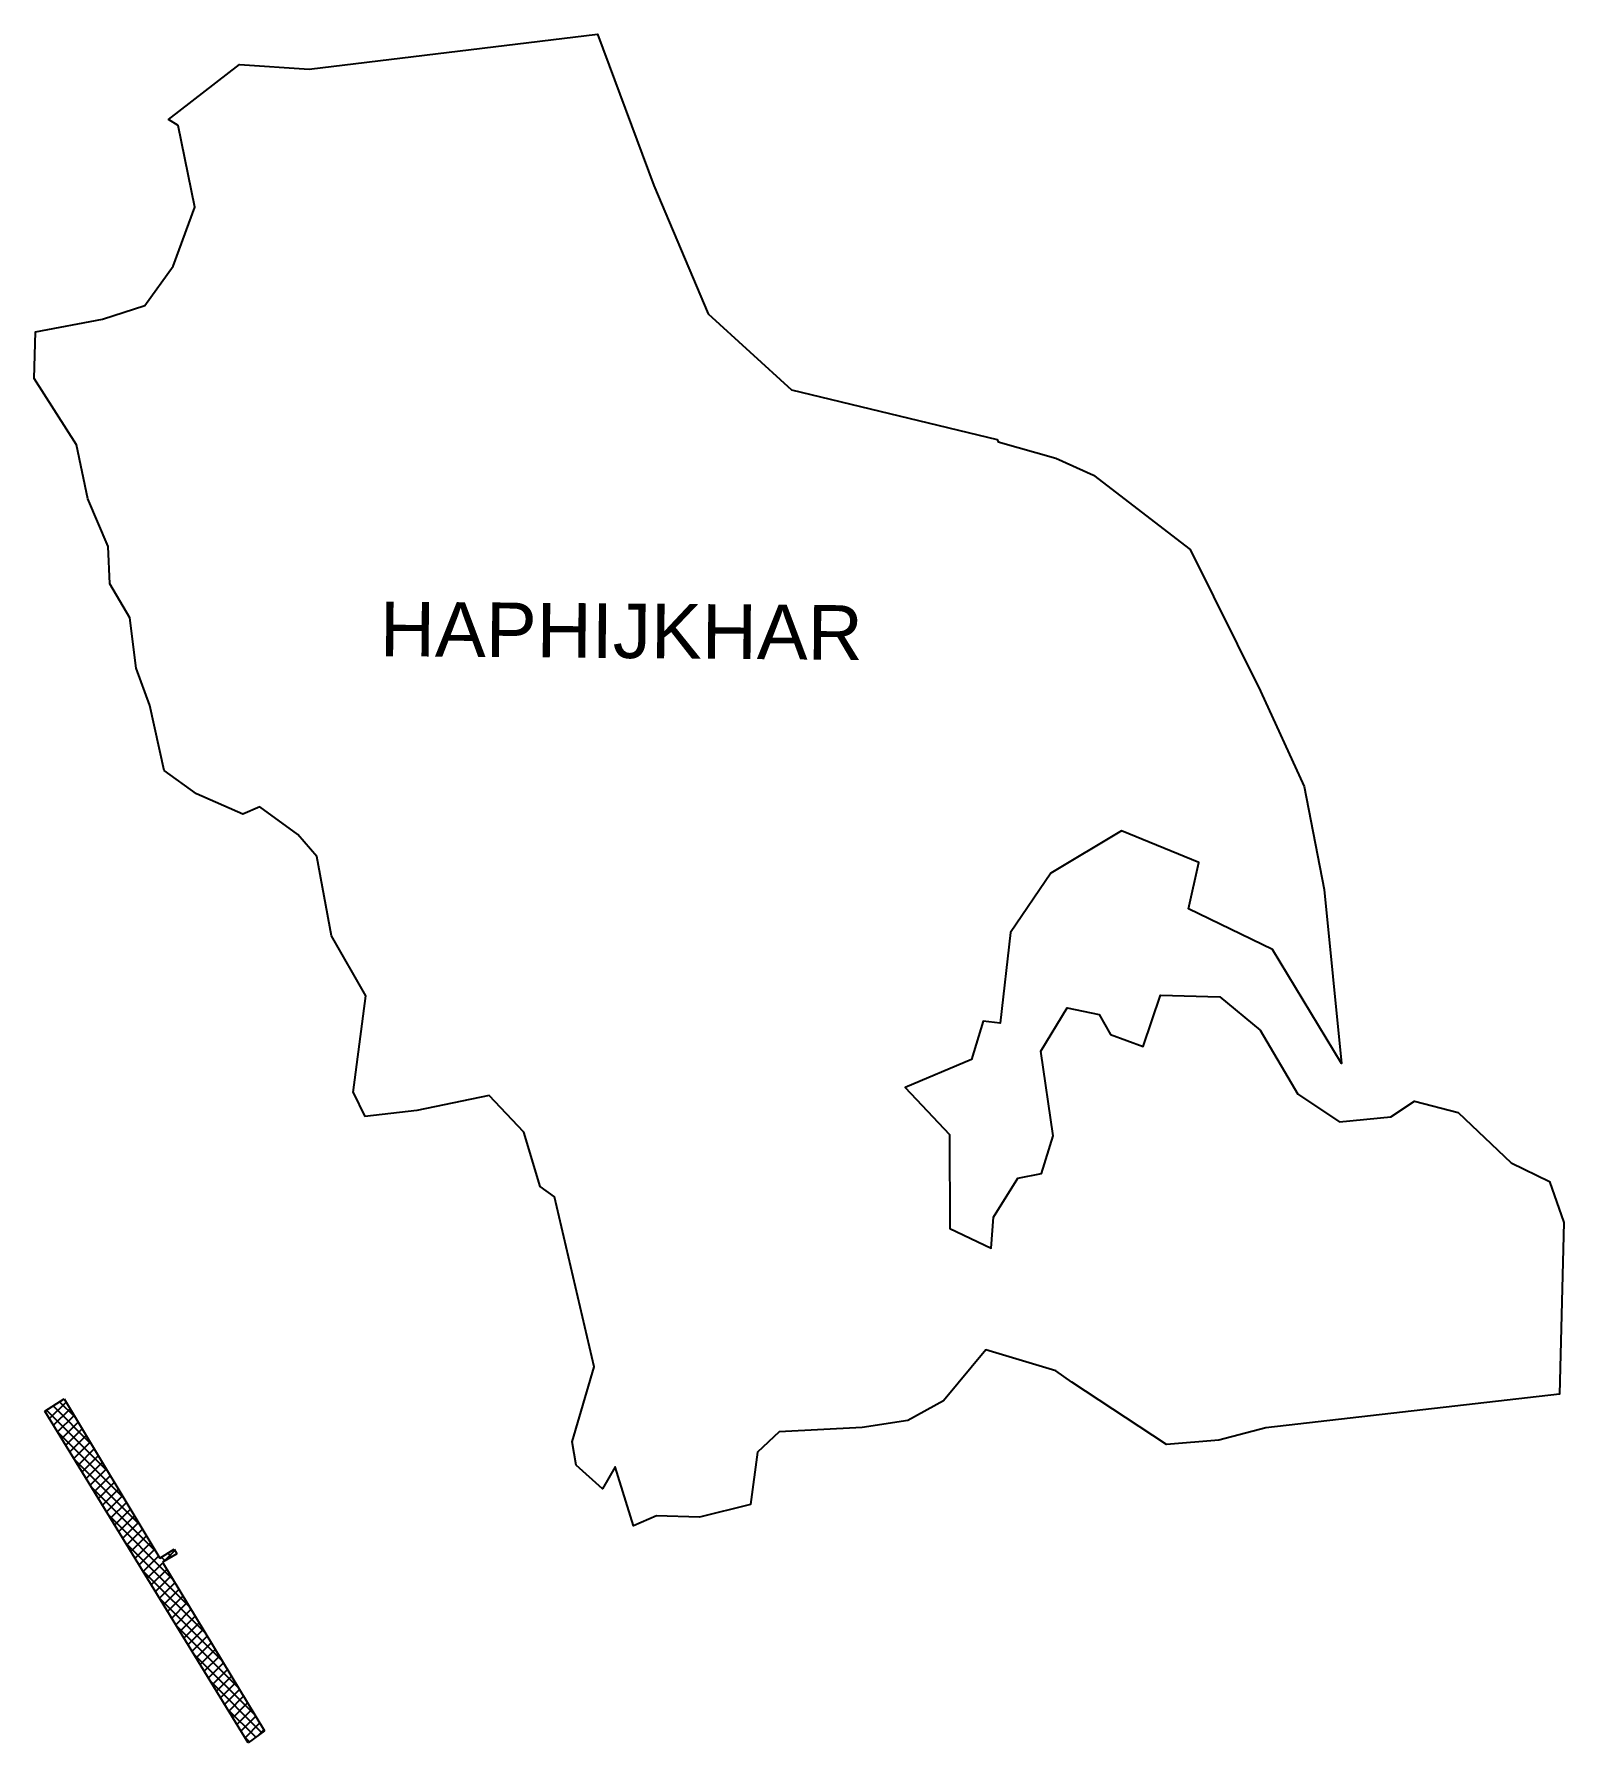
# Model space of a CAD drawing. Header units: metres. Extents: x 286682 to 289245, y 2022192 to 2025054.
import ezdxf

# ---------------------------------------------------------------- set-up
doc = ezdxf.new("R2010")
doc.units = ezdxf.units.M
for name, color, linetype in [('JETTY', 41, 'Continuous'), ('JETTY HATCH', 6, 'Continuous'), ('village', 3, 'Continuous'), ('VILLAGE NAME', 250, 'Continuous')]:
    doc.layers.add(name, color=color, linetype=linetype)
doc.styles.get("Standard").update_dxf_attribs({"font": 'simplex.shx'})

msp = doc.modelspace()

# ---------------------------------------------------------------- linework, layer by layer
at = {"layer": 'JETTY'}
for p, q in [((286700.3, 2022747.8), (286732.5, 2022768.1)), ((286732.5, 2022768.1), (286892.9, 2022501.5)), ((287040.8, 2022192.2), (286700.3, 2022747.8)), ((286892.9, 2022501.5), (286917, 2022516.8)), ((286921.2, 2022508.8), (286897.1, 2022494.9)), ((286917, 2022516.8), (286921.2, 2022508.8)), ((286897.1, 2022494.9), (287068.3, 2022212.2)), ((287068.3, 2022212.2), (287040.8, 2022192.2))]:
    msp.add_line(p, q, dxfattribs=at)
at = {"layer": 'JETTY HATCH', "linetype": 'Continuous', "transparency": 33554687}
for p, q in [((286701.2, 2022746.4), (286706.5, 2022751.6)), ((286805.2, 2022647.3), (286703, 2022749.5)), ((286708, 2022735.2), (286735.7, 2022762.8)), ((286778.1, 2022692.4), (286714, 2022756.4)), ((286714.9, 2022724.1), (286742.4, 2022751.6)), ((286721.7, 2022713), (286749.1, 2022740.4)), ((286750.9, 2022737.5), (286725, 2022763.4)), ((286832.3, 2022602.2), (286721.9, 2022712.6)), ((286728.5, 2022701.8), (286755.9, 2022729.2)), ((286735.3, 2022690.7), (286762.6, 2022718)), ((286742.2, 2022679.5), (286769.4, 2022706.8)), ((286749, 2022668.4), (286776.1, 2022695.6)), ((286755.8, 2022657.3), (286782.9, 2022684.4)), ((286859.4, 2022557.1), (286750.3, 2022666.2)), ((286762.6, 2022646.1), (286789.6, 2022673.1)), ((286769.4, 2022635), (286796.4, 2022661.9)), ((286776.3, 2022623.9), (286803.1, 2022650.7)), ((286783.1, 2022612.7), (286809.9, 2022639.5)), ((286789.9, 2022601.6), (286816.6, 2022628.3)), ((286886.6, 2022512), (286778.7, 2022619.9)), ((286796.7, 2022590.5), (286823.4, 2022617.1)), ((286803.6, 2022579.3), (286830.1, 2022605.9)), ((286810.4, 2022568.2), (286836.9, 2022594.6)), ((286914.6, 2022466), (286807.2, 2022573.5)), ((286817.2, 2022557), (286843.6, 2022583.4)), ((286824, 2022545.9), (286850.3, 2022572.2)), ((286830.9, 2022534.8), (286857.1, 2022561)), ((286837.7, 2022523.6), (286863.8, 2022549.8)), ((286844.5, 2022512.5), (286870.6, 2022538.6)), ((286942.1, 2022420.5), (286835.6, 2022527.1)), ((286851.3, 2022501.4), (286877.3, 2022527.4)), ((286858.2, 2022490.2), (286884.1, 2022516.1)), ((286901.1, 2022497.3), (286918.2, 2022514.4)), ((286912.6, 2022503.9), (286906.4, 2022510.1)), ((286969.7, 2022375), (286864, 2022480.7)), ((286865, 2022479.1), (286890.8, 2022504.9)), ((286871.8, 2022468), (286897.7, 2022493.9)), ((286878.6, 2022456.8), (286904.5, 2022482.7)), ((286901.2, 2022497.3), (286895.4, 2022503.2)), ((286885.5, 2022445.7), (286911.3, 2022471.5)), ((286892.3, 2022434.5), (286918.1, 2022460.3)), ((286899.1, 2022423.4), (286924.8, 2022449.1)), ((286997.2, 2022329.5), (286892.4, 2022434.3)), ((286905.9, 2022412.3), (286931.6, 2022437.9)), ((286912.8, 2022401.1), (286938.4, 2022426.7)), ((286919.6, 2022390), (286945.1, 2022415.6)), ((286926.4, 2022378.9), (286951.9, 2022404.4)), ((286933.2, 2022367.7), (286958.7, 2022393.2)), ((287024.8, 2022284), (286920.9, 2022387.9)), ((286940.1, 2022356.6), (286965.5, 2022382)), ((286946.9, 2022345.5), (286972.2, 2022370.8)), ((287052.4, 2022238.5), (286949.3, 2022341.5)), ((286953.7, 2022334.3), (286979, 2022359.6)), ((286960.5, 2022323.2), (286985.8, 2022348.4)), ((286967.4, 2022312), (286992.6, 2022337.2)), ((286974.2, 2022300.9), (286999.3, 2022326.1)), ((286981, 2022289.8), (287006.1, 2022314.9)), ((287063.9, 2022209), (286977.7, 2022295.2)), ((286987.8, 2022278.6), (287012.9, 2022303.7)), ((286994.7, 2022267.5), (287019.6, 2022292.5)), ((287001.5, 2022256.4), (287026.4, 2022281.3)), ((287053.5, 2022201.4), (287006.1, 2022248.8)), ((287008.3, 2022245.2), (287033.2, 2022270.1)), ((287015.1, 2022234.1), (287040, 2022258.9)), ((287021.9, 2022223), (287046.7, 2022247.7)), ((287028.8, 2022211.8), (287053.5, 2022236.6)), ((287035.6, 2022200.7), (287060.3, 2022225.4)), ((287043.1, 2022193.8), (287034.6, 2022202.4)), ((287056.4, 2022203.5), (287067.1, 2022214.2))]:
    msp.add_line(p, q, dxfattribs=at)
at = {"layer": 'village', "color": 3, "true_color": 0x00ff00}
msp.add_lwpolyline([(287217, 2023281.2), (287238.2, 2023443.3), (287180.7, 2023543.6), (287156, 2023676.6), (287124.2, 2023713.6), (287060.2, 2023760.1), (287031.9, 2023747.5), (286954.6, 2023781.5), (286900.3, 2023820.7), (286875.9, 2023929.9), (286853.3, 2023992.1), (286842.4, 2024076.3), (286809, 2024133.5), (286806.1, 2024195.8), (286772.4, 2024276), (286753.3, 2024366.2), (286682.3, 2024477.3), (286684.5, 2024555.3), (286796.7, 2024576.9), (286867.7, 2024599.9), (286915.2, 2024665.8), (286951.4, 2024764.3), (286923.4, 2024901.1), (286907.3, 2024911.4), (287026.1, 2025003.6), (287143.3, 2024995.6), (287626, 2025054.1), (287720.5, 2024800.5), (287811.5, 2024585.7), (287951.2, 2024458.3), (288295.6, 2024375.2), (288297.7, 2024371.3), (288394.4, 2024343.7), (288457, 2024315.4), (288619.2, 2024191.1), (288736.9, 2023953.6), (288810.1, 2023793.9), (288843.5, 2023621.3), (288872.6, 2023330.3), (288757, 2023520.8), (288616.7, 2023589.1), (288634, 2023666.6), (288504, 2023719.5), (288385.9, 2023648.8), (288318.4, 2023549.4), (288300.8, 2023397.4), (288272.5, 2023401.2), (288253.1, 2023336.8), (288141.6, 2023289.9), (288216, 2023211), (288216.6, 2023053.8), (288285.8, 2023020.7), (288289.8, 2023072.5), (288330.3, 2023137.7), (288370.1, 2023145.9), (288389.7, 2023209.1), (288369.3, 2023350.7), (288413, 2023423.2), (288467, 2023412), (288486, 2023378.7), (288540.4, 2023358.5), (288569.7, 2023444.3), (288668.7, 2023441.8), (288736.4, 2023386), (288799.4, 2023278.4), (288869.4, 2023232.4), (288955.6, 2023240.6), (288994.9, 2023267.1), (289068.1, 2023247.8), (289157.2, 2023163.9), (289221.5, 2023132.5), (289245.3, 2023063.8), (289238.1, 2022776.3), (288746.2, 2022719.5), (288667.5, 2022698.9), (288579.7, 2022691.8), (288421, 2022796.2), (288394.3, 2022815.1), (288276.8, 2022850.4), (288206.1, 2022765.2), (288146.3, 2022732.3), (288069.7, 2022720.1), (287930.8, 2022712.8), (287894.1, 2022679.1), (287882.5, 2022591.2), (287797, 2022570.2), (287725, 2022572.6), (287686.3, 2022555.7), (287655.6, 2022654.2), (287634.5, 2022617.8), (287590.4, 2022657), (287583.8, 2022696.3), (287620.6, 2022822.1), (287554.4, 2023106.9), (287530.1, 2023123.8), (287502.7, 2023215), (287444.7, 2023276.5), (287323.5, 2023251.3), (287236.2, 2023241.1)], dxfattribs=at)
at = {"layer": 'village', "flags": 128}
msp.add_lwpolyline([(287217, 2023281.2), (287236.2, 2023241.1)], dxfattribs=at)

# ---------------------------------------------------------------- texts
at = {"layer": 'VILLAGE NAME', "insert": (287262.1, 2024103.8), "char_height": 91.425, "attachment_point": 1, "rotation": 359.5442}
msp.add_mtext_dynamic_manual_height_columns('{\\fArial|b0|i0|c0|p34;HAPHIJKHAR}', width=661.323, gutter_width=457.1, heights=[0], dxfattribs=at)

doc.saveas('drawing.dxf')
